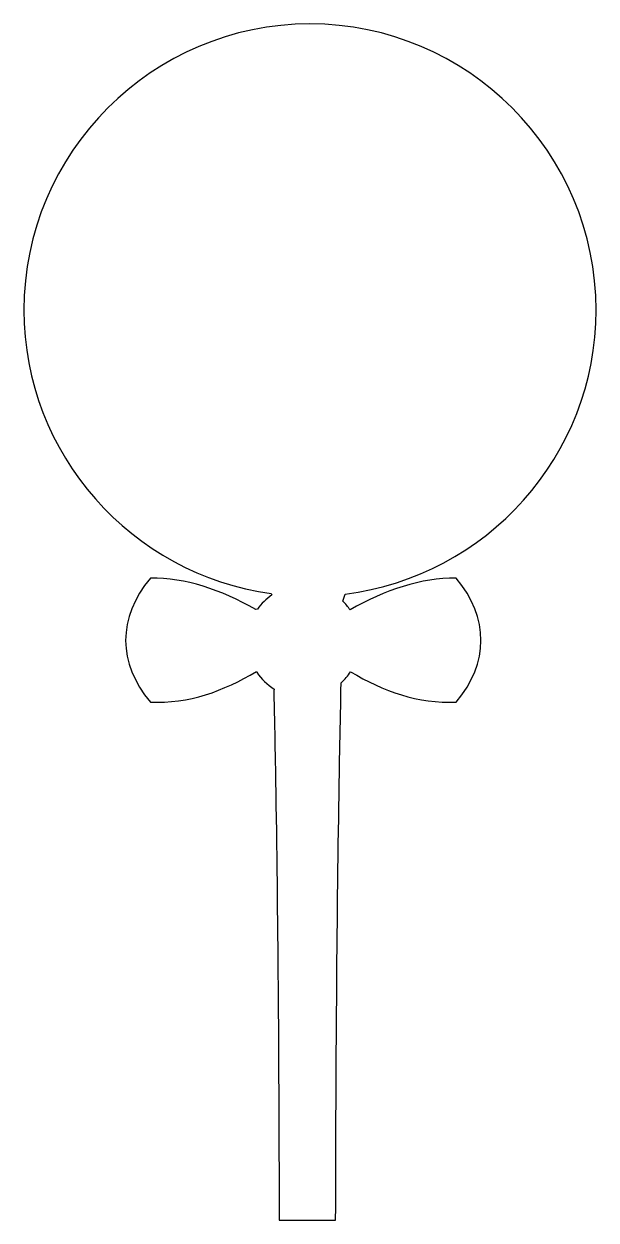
# Model space of a CAD drawing. Header units: centimetres. Extents: x -4.6 to 4.6, y -9.6 to 9.6.
import ezdxf

# ---------------------------------------------------------------- set-up
doc = ezdxf.new("R2010")
doc.units = ezdxf.units.CM
doc.header["$MEASUREMENT"] = 0
doc.layers.add('Camada 1', color=7, linetype='Continuous')

msp = doc.modelspace()

# ---------------------------------------------------------------- linework, layer by layer
at = {"layer": 'Camada 1'}
msp.add_open_spline([(0.53001, 0.3333), (0.57258, 0.29126), (0.61108, 0.24503), (0.64473, 0.19532), (0.64473, 0.19532), (0.64473, 0.19532), (0.64407, 0.19659), (0.64407, 0.19659), (0.64407, 0.19659), (1.21433, 0.51687), (1.78379, 0.71237), (2.35275, 0.70597), (2.35275, 0.70597), (2.88462, 0.06989), (2.88467, -0.66563), (2.35275, -1.28764), (2.35275, -1.28764), (1.73754, -1.32058), (1.18274, -1.11159), (0.65301, -0.80097), (0.65301, -0.80097), (0.65301, -0.80097), (0.65322, -0.8006), (0.65322, -0.8006), (0.65322, -0.8006), (0.61044, -0.86619), (0.55937, -0.92593), (0.50151, -0.97832), (0.50151, -0.97832), (0.50151, -0.97832), (0.50135, -0.97819), (0.50135, -0.97819), (0.50135, -0.97819), (0.48751, -1.63438), (0.47521, -2.29042), (0.46492, -2.94629), (0.46492, -2.94629), (0.42999, -5.17138), (0.41825, -7.3979), (0.41253, -9.62308), (0.41253, -9.62308), (0.26111, -9.62308), (0.10956, -9.62308), (-0.04171, -9.62308), (-0.04171, -9.62308), (-0.1931, -9.62308), (-0.34439, -9.62308), (-0.49571, -9.62308), (-0.49571, -9.62308), (-0.50156, -7.39791), (-0.51317, -5.17139), (-0.54799, -2.94629), (-0.54799, -2.94629), (-0.55759, -2.33402), (-0.56897, -1.72159), (-0.58178, -1.10905), (-0.58178, -1.10905), (-0.58178, -1.10905), (-0.57403, -1.07944), (-0.57403, -1.07944), (-0.57403, -1.07944), (-0.68669, -1.01033), (-0.78313, -0.91728), (-0.85623, -0.8074), (-0.85623, -0.8074), (-0.85623, -0.8074), (-0.86205, -0.7974), (-0.86205, -0.7974), (-0.86205, -0.7974), (-1.39357, -1.10998), (-1.95031, -1.32075), (-2.56787, -1.28765), (-2.56787, -1.28765), (-3.09981, -0.66564), (-3.09974, 0.0699), (-2.56787, 0.70596), (-2.56787, 0.70596), (-2.0032, 0.71231), (-1.43799, 0.51977), (-0.87205, 0.20378), (-0.87205, 0.20378), (-0.87205, 0.20378), (-0.84636, 0.20381), (-0.84636, 0.20381), (-0.84636, 0.20381), (-0.78339, 0.29454), (-0.70425, 0.37338), (-0.61316, 0.4359), (-0.61316, 0.4359), (-0.61316, 0.4359), (-0.62271, 0.45688), (-0.62271, 0.45688), (-0.62271, 0.45688), (-2.86597, 0.7624), (-4.60415, 2.69417), (-4.60415, 5.01893), (-4.60415, 5.01893), (-4.60415, 7.55481), (-2.53595, 9.62308), (-0.00008, 9.62308), (-0.00008, 9.62308), (-0.00008, 9.62308), (-0.00008, 9.62308), (-0.00008, 9.62308), (-0.00008, 9.62308), (2.53585, 9.62308), (4.60415, 7.55481), (4.60415, 5.01893), (4.60415, 5.01893), (4.60415, 2.67409), (2.83562, 0.72898), (0.56428, 0.44931), (0.56428, 0.44931), (0.56428, 0.44931), (0.53001, 0.3333), (0.53001, 0.3333)], degree=3, knots=[0, 0, 0, 0, 0.03333333, 0.03333333, 0.03333333, 0.03333333, 0.06666667, 0.06666667, 0.06666667, 0.06666667, 0.1, 0.1, 0.1, 0.1, 0.13333333, 0.13333333, 0.13333333, 0.13333333, 0.16666667, 0.16666667, 0.16666667, 0.16666667, 0.2, 0.2, 0.2, 0.2, 0.23333333, 0.23333333, 0.23333333, 0.23333333, 0.26666667, 0.26666667, 0.26666667, 0.26666667, 0.3, 0.3, 0.3, 0.3, 0.33333333, 0.33333333, 0.33333333, 0.33333333, 0.36666667, 0.36666667, 0.36666667, 0.36666667, 0.4, 0.4, 0.4, 0.4, 0.43333333, 0.43333333, 0.43333333, 0.43333333, 0.46666667, 0.46666667, 0.46666667, 0.46666667, 0.5, 0.5, 0.5, 0.5, 0.53333333, 0.53333333, 0.53333333, 0.53333333, 0.56666667, 0.56666667, 0.56666667, 0.56666667, 0.6, 0.6, 0.6, 0.6, 0.63333333, 0.63333333, 0.63333333, 0.63333333, 0.66666667, 0.66666667, 0.66666667, 0.66666667, 0.7, 0.7, 0.7, 0.7, 0.73333333, 0.73333333, 0.73333333, 0.73333333, 0.76666667, 0.76666667, 0.76666667, 0.76666667, 0.8, 0.8, 0.8, 0.8, 0.83333333, 0.83333333, 0.83333333, 0.83333333, 0.86666667, 0.86666667, 0.86666667, 0.86666667, 0.9, 0.9, 0.9, 0.9, 0.93333333, 0.93333333, 0.93333333, 0.93333333, 1, 1, 1, 1], dxfattribs=at)

doc.saveas('drawing.dxf')
